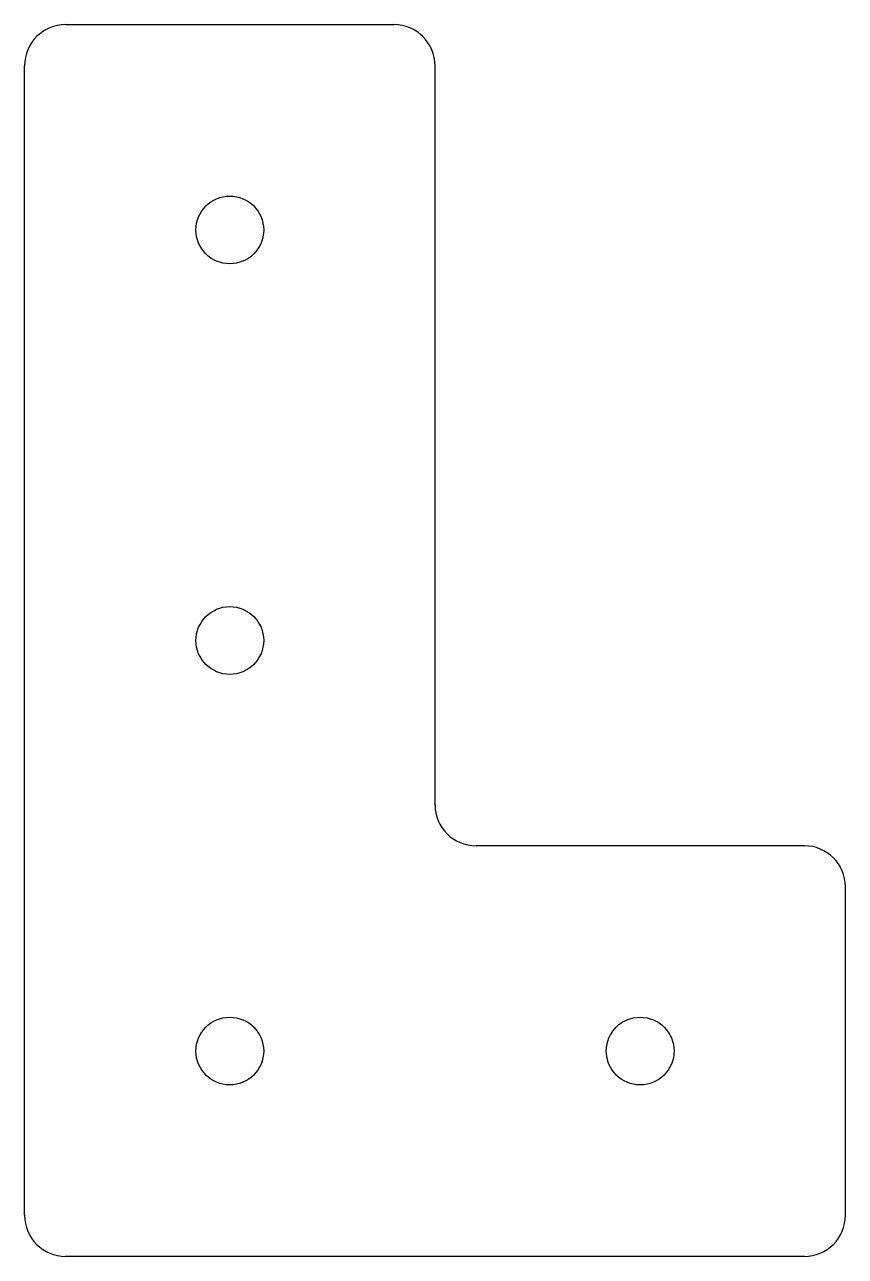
# Model space of a CAD drawing. Header units: millimetres. Extents: x -10 to 30, y -10 to 50.
import ezdxf

# ---------------------------------------------------------------- set-up
doc = ezdxf.new("R2010")
doc.units = ezdxf.units.MM

msp = doc.modelspace()

# ---------------------------------------------------------------- linework, layer by layer
at = {"color": 7, "linetype": 'Continuous', "lineweight": 25}
for p, q in [((-8, 50), (8, 50)), ((-10, -8), (-10, 48)), ((10, 12), (10, 48)), ((28, 10), (12, 10)), ((30, -8), (30, 8)), ((28, -10), (-8, -10))]:
    msp.add_line(p, q, dxfattribs=at)
for centre in [(0, 40), (0, 20), (0, 0), (20, 0)]:
    msp.add_circle(centre, 1.65, dxfattribs=at)
for centre, start, end in [((-8, 48), 90, 180), ((8, 48), 0, 90), ((12, 12), 180, 270), ((28, 8), 0, 90), ((-8, -8), 180, 270), ((28, -8), 270, 0)]:
    msp.add_arc(centre, 2, start, end, dxfattribs=at)

doc.saveas('drawing.dxf')
